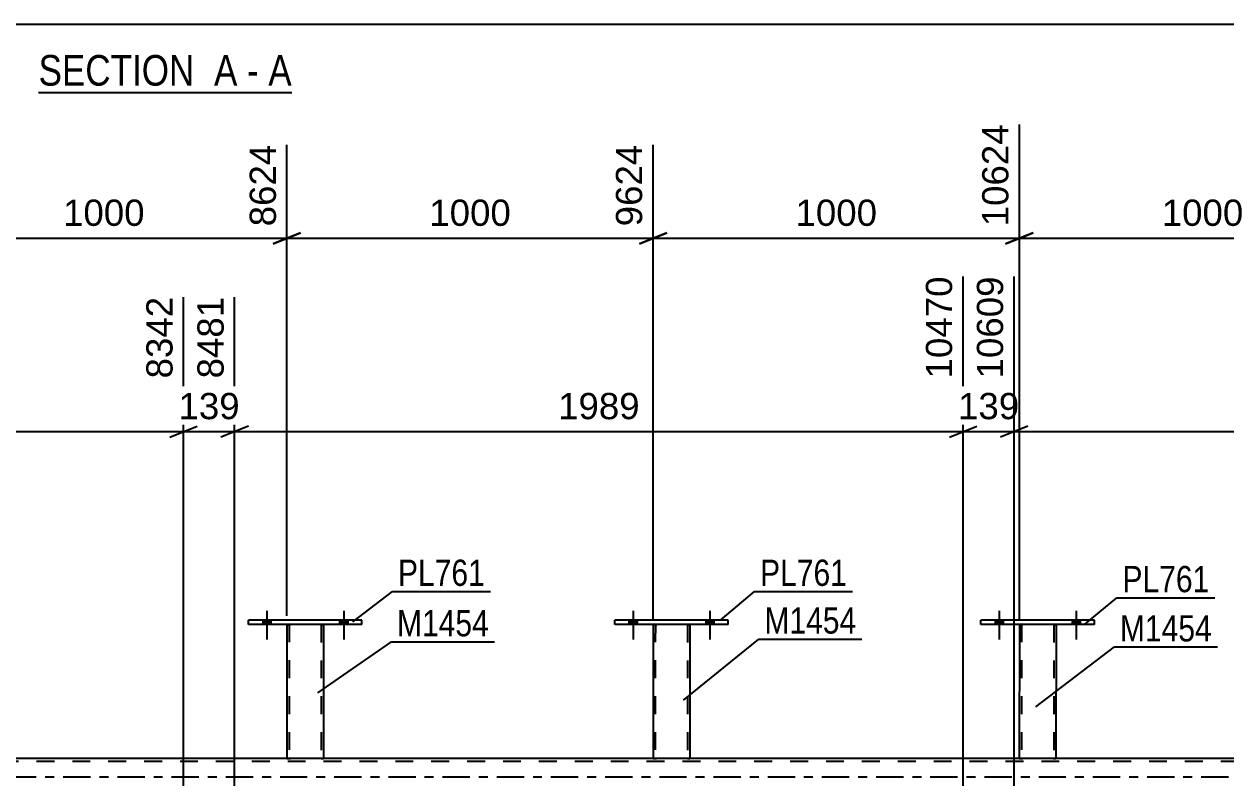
# Model space of a CAD drawing. Header units: millimetres. Extents: x 0 to 841, y 0 to 594.
# Drawn here: x 377.6 to 508.8, y 425.6 to 508.8 of the extents above; entities that cross this region are included whole.
import ezdxf

# ---------------------------------------------------------------- set-up
doc = ezdxf.new("R2010")
doc.units = ezdxf.units.MM
doc.linetypes.add('DXK_LINE_DOT2', pattern=[3.9198, 1.9599, -1.9599])
doc.linetypes.add('DXK_LINE_DOT3', pattern=[5.9187, 2.979, -0.9799, 0.9799, -0.9799])
doc.styles.add('Arial', font='ARIAL.TTF', dxfattribs={"height": 0.2})
doc.styles.add('Arial Narrow', font='ARIALN.TTF', dxfattribs={"height": 0.2})

# ---------------------------------------------------------------- blocks, each defined once
blk = doc.blocks.new('Unknown-317311778-12 - 1424')
at = {"color": 6, "linetype": 'Continuous'}
blk.add_line((379.16, 501.32), (406.81, 501.32), dxfattribs=at)
at = {"color": 0, "linetype": 'Continuous'}
for points in [[(397.27, 502.07), (397.27, 505.57), (379.16, 505.57), (379.16, 502.07)], [(400.87, 502.07), (400.87, 505.57), (398.32, 505.57), (398.32, 502.07)], [(403.2, 502.07), (403.2, 505.57), (401.92, 505.57), (401.92, 502.07)], [(406.81, 502.07), (406.81, 505.57), (404.25, 505.57), (404.25, 502.07)]]:
    blk.add_wipeout(points, dxfattribs=at)
at = {"color": 7, "linetype": 'Continuous', "style": 'Arial Narrow'}
for s, p in [('SECTION ', (379.16, 502.07)), ('A', (398.32, 502.07)), ('A', (404.25, 502.07)), ('-', (401.92, 502.07))]:
    blk.add_text(s, height=3.34, dxfattribs=at).set_placement(p)
blk = doc.blocks.new('Part-317311778-2520 - 2401')
at = {"color": 7, "linetype": 'DXK_LINE_DOT2'}
for p, q in [((710.15, 428.28), (74.08, 428.28)), ((410.28, 428.6), (406.28, 428.6)), ((450.27, 428.6), (446.27, 428.6)), ((490.27, 428.6), (486.27, 428.6))]:
    blk.add_line(p, q, dxfattribs=at)
at = {"color": 2, "linetype": 'Continuous'}
for p, q in [((406.28, 428.6), (370.28, 428.6)), ((446.27, 428.6), (410.28, 428.6)), ((486.27, 428.6), (450.27, 428.6)), ((526.27, 428.6), (490.27, 428.6))]:
    blk.add_line(p, q, dxfattribs=at)
at = {"color": 7, "linetype": 'DXK_LINE_DOT3'}
blk.add_line((74.08, 426.6), (719.95, 426.6), dxfattribs=at)
blk = doc.blocks.new('Bolt-317311778-2461 - 2401')
at = {"linetype": 'Continuous'}
for points in [[(483.64, 443.24), (484.52, 443.24), (484.52, 443.72), (483.64, 443.72)], [(492.04, 443.24), (492.92, 443.24), (492.92, 443.72), (492.04, 443.72)]]:
    blk.add_hatch(color=1, dxfattribs=at).paths.add_polyline_path(points)
at = {"color": 1, "linetype": 'Continuous'}
for p, q in [((483.64, 443.72), (483.64, 443.24)), ((484.08, 444.72), (484.08, 441.6)), ((484.52, 443.72), (484.52, 443.24)), ((492.04, 443.72), (492.04, 443.24)), ((492.48, 444.72), (492.48, 441.6)), ((492.92, 443.72), (492.92, 443.24))]:
    blk.add_line(p, q, dxfattribs=at)
blk = doc.blocks.new('Bolt-317311778-2462 - 2401')
at = {"linetype": 'Continuous'}
for points in [[(483.64, 443.24), (484.52, 443.24), (484.52, 443.72), (483.64, 443.72)], [(492.04, 443.24), (492.92, 443.24), (492.92, 443.72), (492.04, 443.72)]]:
    blk.add_hatch(color=1, dxfattribs=at).paths.add_polyline_path(points)
at = {"color": 1, "linetype": 'Continuous'}
for p, q in [((483.64, 443.72), (483.64, 443.24)), ((484.08, 444.72), (484.08, 441.6)), ((484.52, 443.72), (484.52, 443.24)), ((492.04, 443.72), (492.04, 443.24)), ((492.48, 444.72), (492.48, 441.6)), ((492.92, 443.72), (492.92, 443.24))]:
    blk.add_line(p, q, dxfattribs=at)
blk = doc.blocks.new('Bolt-317311778-2463 - 2401')
at = {"linetype": 'Continuous'}
for points in [[(443.64, 443.24), (444.52, 443.24), (444.52, 443.72), (443.64, 443.72)], [(452.04, 443.24), (452.92, 443.24), (452.92, 443.72), (452.04, 443.72)]]:
    blk.add_hatch(color=1, dxfattribs=at).paths.add_polyline_path(points)
at = {"color": 1, "linetype": 'Continuous'}
for p, q in [((443.64, 443.72), (443.64, 443.24)), ((444.08, 444.72), (444.08, 441.6)), ((444.52, 443.72), (444.52, 443.24)), ((452.04, 443.72), (452.04, 443.24)), ((452.48, 444.72), (452.48, 441.6)), ((452.92, 443.72), (452.92, 443.24))]:
    blk.add_line(p, q, dxfattribs=at)
blk = doc.blocks.new('Bolt-317311778-2464 - 2401')
at = {"linetype": 'Continuous'}
for points in [[(443.64, 443.24), (444.52, 443.24), (444.52, 443.72), (443.64, 443.72)], [(452.04, 443.24), (452.92, 443.24), (452.92, 443.72), (452.04, 443.72)]]:
    blk.add_hatch(color=1, dxfattribs=at).paths.add_polyline_path(points)
at = {"color": 1, "linetype": 'Continuous'}
for p, q in [((443.64, 443.72), (443.64, 443.24)), ((444.08, 444.72), (444.08, 441.6)), ((444.52, 443.72), (444.52, 443.24)), ((452.04, 443.72), (452.04, 443.24)), ((452.48, 444.72), (452.48, 441.6)), ((452.92, 443.72), (452.92, 443.24))]:
    blk.add_line(p, q, dxfattribs=at)
blk = doc.blocks.new('Bolt-317311778-2465 - 2401')
at = {"linetype": 'Continuous'}
for points in [[(403.64, 443.24), (404.52, 443.24), (404.52, 443.72), (403.64, 443.72)], [(412.04, 443.24), (412.92, 443.24), (412.92, 443.72), (412.04, 443.72)]]:
    blk.add_hatch(color=1, dxfattribs=at).paths.add_polyline_path(points)
at = {"color": 1, "linetype": 'Continuous'}
for p, q in [((403.64, 443.72), (403.64, 443.24)), ((404.08, 444.72), (404.08, 441.6)), ((404.52, 443.72), (404.52, 443.24)), ((412.04, 443.72), (412.04, 443.24)), ((412.48, 444.72), (412.48, 441.6)), ((412.92, 443.72), (412.92, 443.24))]:
    blk.add_line(p, q, dxfattribs=at)
blk = doc.blocks.new('Bolt-317311778-2466 - 2401')
at = {"linetype": 'Continuous'}
for points in [[(403.64, 443.24), (404.52, 443.24), (404.52, 443.72), (403.64, 443.72)], [(412.04, 443.24), (412.92, 443.24), (412.92, 443.72), (412.04, 443.72)]]:
    blk.add_hatch(color=1, dxfattribs=at).paths.add_polyline_path(points)
at = {"color": 1, "linetype": 'Continuous'}
for p, q in [((403.64, 443.72), (403.64, 443.24)), ((404.08, 444.72), (404.08, 441.6)), ((404.52, 443.72), (404.52, 443.24)), ((412.04, 443.72), (412.04, 443.24)), ((412.48, 444.72), (412.48, 441.6)), ((412.92, 443.72), (412.92, 443.24))]:
    blk.add_line(p, q, dxfattribs=at)
blk = doc.blocks.new('Part-317311778-2645 - 2401')
at = {"color": 2, "linetype": 'Continuous'}
for p, q in [((442.08, 443.24), (442.08, 443.72)), ((454.48, 443.72), (442.08, 443.72)), ((454.48, 443.24), (454.48, 443.72)), ((454.48, 443.24), (442.08, 443.24))]:
    blk.add_line(p, q, dxfattribs=at)
blk = doc.blocks.new('Part-317311778-2635 - 2401')
at = {"color": 2, "linetype": 'Continuous'}
for p, q in [((482.08, 443.24), (482.08, 443.72)), ((494.48, 443.72), (482.08, 443.72)), ((494.48, 443.24), (494.48, 443.72)), ((494.48, 443.24), (482.08, 443.24))]:
    blk.add_line(p, q, dxfattribs=at)
blk = doc.blocks.new('Part-317311778-2640 - 2401')
at = {"color": 2, "linetype": 'Continuous'}
for p, q in [((486.28, 443.24), (486.27, 428.6)), ((490.28, 443.24), (490.27, 428.6)), ((486.31, 428.6), (486.27, 428.6)), ((486.41, 428.6), (486.31, 428.6)), ((486.57, 428.6), (486.41, 428.6)), ((489.98, 428.6), (486.57, 428.6)), ((490.13, 428.6), (489.98, 428.6)), ((490.24, 428.6), (490.13, 428.6)), ((490.27, 428.6), (490.24, 428.6))]:
    blk.add_line(p, q, dxfattribs=at)
at = {"color": 7, "linetype": 'DXK_LINE_DOT2'}
for p, q in [((486.28, 443.25), (486.28, 443.25)), ((486.28, 443.25), (486.28, 443.24)), ((486.28, 443.24), (486.28, 443.25)), ((486.31, 443.25), (486.28, 443.25)), ((486.28, 443.25), (486.31, 443.25)), ((486.42, 443.25), (486.31, 443.25)), ((486.31, 443.25), (486.42, 443.25)), ((486.54, 443.25), (486.42, 443.25)), ((486.42, 443.25), (486.57, 443.25)), ((486.52, 443.25), (486.51, 428.6)), ((486.52, 443.25), (486.52, 443.25)), ((486.54, 443.25), (486.52, 443.25)), ((486.52, 443.25), (486.54, 443.25)), ((489.98, 443.24), (486.54, 443.25)), ((486.59, 443.25), (486.54, 443.25)), ((486.54, 443.25), (486.59, 443.25)), ((489.98, 443.24), (486.57, 443.25)), ((489.89, 443.24), (486.59, 443.25)), ((486.59, 443.25), (486.67, 443.25)), ((489.97, 443.24), (486.67, 443.25)), ((489.97, 443.24), (489.89, 443.24)), ((490.02, 443.24), (489.97, 443.24)), ((489.97, 443.24), (490.02, 443.24)), ((489.98, 443.24), (490.14, 443.24)), ((490.14, 443.24), (489.98, 443.24)), ((490.04, 443.24), (490.02, 443.24)), ((490.02, 443.24), (490.04, 443.24)), ((490.04, 443.24), (490.03, 428.6)), ((490.04, 443.24), (490.04, 443.24)), ((490.14, 443.24), (490.24, 443.24)), ((490.24, 443.24), (490.14, 443.24)), ((490.24, 443.24), (490.28, 443.24)), ((490.28, 443.24), (490.24, 443.24)), ((490.28, 443.24), (490.28, 443.24)), ((490.28, 443.24), (490.28, 443.24)), ((490.28, 443.24), (490.28, 443.24)), ((486.27, 428.6), (486.31, 428.6)), ((486.31, 428.6), (486.41, 428.6)), ((486.41, 428.6), (486.57, 428.6)), ((486.53, 428.6), (486.51, 428.6)), ((486.51, 428.6), (486.53, 428.6)), ((486.58, 428.6), (486.53, 428.6)), ((486.53, 428.6), (486.57, 428.6)), ((490.03, 428.6), (486.57, 428.6)), ((486.57, 428.6), (486.58, 428.6)), ((489.88, 428.6), (486.58, 428.6)), ((486.58, 428.6), (486.66, 428.6)), ((489.96, 428.6), (486.66, 428.6)), ((489.96, 428.6), (489.88, 428.6)), ((490.01, 428.6), (489.96, 428.6)), ((489.96, 428.6), (490.01, 428.6)), ((490.03, 428.6), (490.01, 428.6)), ((490.01, 428.6), (490.03, 428.6)), ((490.03, 428.6), (490.13, 428.6)), ((490.13, 428.6), (490.24, 428.6)), ((490.24, 428.6), (490.27, 428.6))]:
    blk.add_line(p, q, dxfattribs=at)
blk = doc.blocks.new('Part-317311778-2650 - 2401')
at = {"color": 2, "linetype": 'Continuous'}
for p, q in [((446.28, 443.24), (446.27, 428.6)), ((450.28, 443.24), (450.27, 428.6)), ((446.31, 428.6), (446.27, 428.6)), ((446.41, 428.6), (446.31, 428.6)), ((446.57, 428.6), (446.41, 428.6)), ((449.98, 428.6), (446.57, 428.6)), ((450.13, 428.6), (449.98, 428.6)), ((450.24, 428.6), (450.13, 428.6)), ((450.27, 428.6), (450.24, 428.6))]:
    blk.add_line(p, q, dxfattribs=at)
at = {"color": 7, "linetype": 'DXK_LINE_DOT2'}
for p, q in [((446.28, 443.25), (446.28, 443.25)), ((446.28, 443.25), (446.28, 443.24)), ((446.28, 443.24), (446.28, 443.25)), ((446.31, 443.25), (446.28, 443.25)), ((446.28, 443.25), (446.31, 443.25)), ((446.42, 443.25), (446.31, 443.25)), ((446.31, 443.25), (446.42, 443.25)), ((446.54, 443.25), (446.42, 443.25)), ((446.42, 443.25), (446.57, 443.25)), ((446.52, 443.25), (446.51, 428.6)), ((446.52, 443.25), (446.52, 443.25)), ((446.54, 443.25), (446.52, 443.25)), ((446.52, 443.25), (446.54, 443.25)), ((449.98, 443.24), (446.54, 443.25)), ((446.59, 443.25), (446.54, 443.25)), ((446.54, 443.25), (446.59, 443.25)), ((449.98, 443.24), (446.57, 443.25)), ((449.89, 443.24), (446.59, 443.25)), ((446.59, 443.25), (446.67, 443.25)), ((449.97, 443.24), (446.67, 443.25)), ((449.97, 443.24), (449.89, 443.24)), ((450.02, 443.24), (449.97, 443.24)), ((449.97, 443.24), (450.02, 443.24)), ((449.98, 443.24), (450.14, 443.24)), ((450.14, 443.24), (449.98, 443.24)), ((450.04, 443.24), (450.02, 443.24)), ((450.02, 443.24), (450.04, 443.24)), ((450.04, 443.24), (450.03, 428.6)), ((450.04, 443.24), (450.04, 443.24)), ((450.14, 443.24), (450.24, 443.24)), ((450.24, 443.24), (450.14, 443.24)), ((450.24, 443.24), (450.28, 443.24)), ((450.28, 443.24), (450.24, 443.24)), ((450.28, 443.24), (450.28, 443.24)), ((450.28, 443.24), (450.28, 443.24)), ((450.28, 443.24), (450.28, 443.24)), ((446.27, 428.6), (446.31, 428.6)), ((446.31, 428.6), (446.41, 428.6)), ((446.41, 428.6), (446.57, 428.6)), ((446.53, 428.6), (446.51, 428.6)), ((446.51, 428.6), (446.53, 428.6)), ((446.58, 428.6), (446.53, 428.6)), ((446.53, 428.6), (446.58, 428.6)), ((450.03, 428.6), (446.57, 428.6)), ((449.89, 428.6), (446.58, 428.6)), ((446.58, 428.6), (446.66, 428.6)), ((450.02, 428.6), (446.66, 428.6)), ((449.96, 428.6), (449.89, 428.6)), ((450.02, 428.6), (449.96, 428.6)), ((450.03, 428.6), (450.02, 428.6)), ((450.02, 428.6), (450.03, 428.6)), ((450.03, 428.6), (450.13, 428.6)), ((450.13, 428.6), (450.24, 428.6)), ((450.24, 428.6), (450.27, 428.6))]:
    blk.add_line(p, q, dxfattribs=at)
blk = doc.blocks.new('Part-317311778-2655 - 2401')
at = {"color": 2, "linetype": 'Continuous'}
for p, q in [((402.08, 443.24), (402.08, 443.72)), ((414.48, 443.72), (402.08, 443.72)), ((414.48, 443.24), (414.48, 443.72)), ((414.48, 443.24), (402.08, 443.24))]:
    blk.add_line(p, q, dxfattribs=at)
blk = doc.blocks.new('Part-317311778-2660 - 2401')
at = {"color": 7, "linetype": 'DXK_LINE_DOT2'}
for p, q in [((406.28, 443.25), (406.28, 443.25)), ((406.28, 443.25), (406.28, 443.24)), ((406.28, 443.24), (406.28, 443.25)), ((406.32, 443.25), (406.28, 443.25)), ((406.28, 443.25), (406.32, 443.25)), ((406.42, 443.25), (406.32, 443.25)), ((406.32, 443.25), (406.42, 443.25)), ((406.54, 443.25), (406.42, 443.25)), ((406.42, 443.25), (406.58, 443.25)), ((406.52, 443.25), (406.52, 443.25)), ((406.52, 443.25), (406.52, 428.6)), ((406.54, 443.25), (406.52, 443.25)), ((406.52, 443.25), (406.54, 443.25)), ((409.98, 443.24), (406.54, 443.25)), ((406.59, 443.25), (406.54, 443.25)), ((406.54, 443.25), (406.59, 443.25)), ((409.98, 443.24), (406.58, 443.25)), ((409.89, 443.24), (406.59, 443.25)), ((406.59, 443.25), (406.67, 443.25)), ((409.97, 443.24), (406.67, 443.25)), ((409.97, 443.24), (409.89, 443.24)), ((410.02, 443.24), (409.97, 443.24)), ((409.97, 443.24), (410.02, 443.24)), ((409.98, 443.24), (410.14, 443.24)), ((410.14, 443.24), (409.98, 443.24)), ((410.04, 443.24), (410.02, 443.24)), ((410.02, 443.24), (410.04, 443.24)), ((410.04, 443.24), (410.04, 443.24)), ((410.04, 443.24), (410.04, 428.6)), ((410.14, 443.24), (410.24, 443.24)), ((410.24, 443.24), (410.14, 443.24)), ((410.24, 443.24), (410.28, 443.24)), ((410.28, 443.24), (410.24, 443.24)), ((410.28, 443.24), (410.28, 443.24)), ((410.28, 443.24), (410.28, 443.24)), ((410.28, 443.24), (410.28, 443.24)), ((406.28, 428.6), (406.31, 428.6)), ((406.31, 428.6), (406.42, 428.6)), ((406.42, 428.6), (406.57, 428.6)), ((406.53, 428.6), (406.52, 428.6)), ((406.52, 428.6), (406.53, 428.6)), ((406.59, 428.6), (406.53, 428.6)), ((406.53, 428.6), (406.57, 428.6)), ((410.04, 428.6), (406.57, 428.6)), ((406.57, 428.6), (406.59, 428.6)), ((409.89, 428.6), (406.59, 428.6)), ((406.59, 428.6), (406.66, 428.6)), ((410.02, 428.6), (406.66, 428.6)), ((409.97, 428.6), (409.89, 428.6)), ((410.02, 428.6), (409.97, 428.6)), ((410.04, 428.6), (410.02, 428.6)), ((410.02, 428.6), (410.04, 428.6)), ((410.04, 428.6), (410.14, 428.6)), ((410.14, 428.6), (410.24, 428.6)), ((410.24, 428.6), (410.28, 428.6))]:
    blk.add_line(p, q, dxfattribs=at)
at = {"color": 2, "linetype": 'Continuous'}
for p, q in [((406.28, 443.24), (406.28, 428.6)), ((410.28, 443.24), (410.28, 428.6)), ((406.31, 428.6), (406.28, 428.6)), ((406.42, 428.6), (406.31, 428.6)), ((406.57, 428.6), (406.42, 428.6)), ((409.98, 428.6), (406.57, 428.6)), ((410.14, 428.6), (409.98, 428.6)), ((410.24, 428.6), (410.14, 428.6)), ((410.28, 428.6), (410.24, 428.6))]:
    blk.add_line(p, q, dxfattribs=at)
blk = doc.blocks.new('StraightDimension-317311778-3456 - 2401')
at = {"color": 7, "linetype": 'Continuous'}
for p, q in [((406.28, 444.18), (406.28, 495.6)), ((446.28, 443.67), (446.28, 495.6)), ((407.78, 486.01), (404.78, 484.81)), ((444.78, 484.81), (447.78, 486.01)), ((406.28, 485.41), (446.28, 485.41))]:
    blk.add_line(p, q, dxfattribs=at)
at = {"color": 0}
blk.add_wipeout([(431.33, 486.16), (431.33, 490.36), (421.23, 490.36), (421.23, 486.16)], dxfattribs=at)
at = {"color": 3, "style": 'Arial'}
blk.add_text('1000', height=2.865, dxfattribs=at).set_placement((421.83, 486.76))
at = {"color": 0, "linetype": 'Continuous'}
blk.add_wipeout([(445.68, 496.2), (441.48, 496.2), (441.48, 486.11), (445.68, 486.11)], dxfattribs=at)
at = {"color": 3, "linetype": 'Continuous', "style": 'Arial'}
blk.add_text('9624', height=2.865, rotation=90.0002, dxfattribs=at).set_placement((445.08, 486.71))
blk = doc.blocks.new('StraightDimension-317311778-3472 - 2401')
at = {"color": 7, "linetype": 'Continuous'}
for p, q in [((486.28, 443.66), (486.28, 497.83)), ((526.28, 442.95), (526.28, 497.83)), ((487.78, 486.01), (484.78, 484.81)), ((524.78, 484.81), (527.78, 486.01)), ((486.28, 485.41), (526.28, 485.41))]:
    blk.add_line(p, q, dxfattribs=at)
at = {"color": 0}
blk.add_wipeout([(511.32, 486.16), (511.32, 490.36), (501.23, 490.36), (501.23, 486.16)], dxfattribs=at)
at = {"color": 3, "style": 'Arial'}
blk.add_text('1000', height=2.865, dxfattribs=at).set_placement((501.83, 486.76))
at = {"color": 0, "linetype": 'Continuous'}
blk.add_wipeout([(525.68, 498.43), (521.48, 498.43), (521.48, 486.11), (525.68, 486.11)], dxfattribs=at)
at = {"color": 3, "linetype": 'Continuous', "style": 'Arial'}
blk.add_text('11624', height=2.865, rotation=90.0002, dxfattribs=at).set_placement((525.08, 486.71))
blk = doc.blocks.new('StraightDimension-317311778-3773 - 2401')
at = {"color": 7, "linetype": 'Continuous'}
for p, q in [((480.13, 425.6), (480.13, 481.22)), ((400.57, 425.6), (400.57, 478.99)), ((402.07, 464.9), (399.07, 463.7)), ((478.63, 463.7), (481.63, 464.9)), ((400.57, 464.3), (480.13, 464.3))]:
    blk.add_line(p, q, dxfattribs=at)
at = {"color": 0}
blk.add_wipeout([(445.39, 465.05), (445.39, 469.25), (435.3, 469.25), (435.3, 465.05)], dxfattribs=at)
at = {"color": 3, "style": 'Arial'}
blk.add_text('1989', height=2.865, dxfattribs=at).set_placement((435.9, 465.65))
at = {"color": 0, "linetype": 'Continuous'}
blk.add_wipeout([(479.53, 481.82), (475.33, 481.82), (475.33, 469.5), (479.53, 469.5)], dxfattribs=at)
at = {"color": 3, "linetype": 'Continuous', "style": 'Arial'}
blk.add_text('10470', height=2.865, rotation=90.0002, dxfattribs=at).set_placement((478.93, 470.1))
blk = doc.blocks.new('StraightDimension-317311778-3751 - 2401')
at = {"color": 7, "linetype": 'Continuous'}
for p, q in [((480.13, 425.6), (480.13, 481.22)), ((485.7, 425.6), (485.7, 481.22)), ((478.63, 463.7), (481.63, 464.9)), ((487.2, 464.9), (484.2, 463.7)), ((480.13, 464.3), (485.7, 464.3))]:
    blk.add_line(p, q, dxfattribs=at)
at = {"color": 0}
blk.add_wipeout([(486.85, 465.05), (486.85, 469.25), (478.98, 469.25), (478.98, 465.05)], dxfattribs=at)
at = {"color": 3, "style": 'Arial'}
blk.add_text('139', height=2.865, dxfattribs=at).set_placement((479.58, 465.65))
at = {"color": 0, "linetype": 'Continuous'}
blk.add_wipeout([(485.1, 481.82), (480.9, 481.82), (480.9, 469.5), (485.1, 469.5)], dxfattribs=at)
at = {"color": 3, "linetype": 'Continuous', "style": 'Arial'}
blk.add_text('10609', height=2.865, rotation=90.0002, dxfattribs=at).set_placement((484.5, 470.1))
blk = doc.blocks.new('StraightDimension-317311778-3448 - 2401')
at = {"color": 7, "linetype": 'Continuous'}
for p, q in [((366.28, 444.18), (366.28, 495.6)), ((406.28, 444.18), (406.28, 495.6)), ((367.78, 486.01), (364.78, 484.81)), ((404.78, 484.81), (407.78, 486.01)), ((366.28, 485.41), (406.28, 485.41))]:
    blk.add_line(p, q, dxfattribs=at)
at = {"color": 0}
blk.add_wipeout([(391.33, 486.16), (391.33, 490.36), (381.23, 490.36), (381.23, 486.16)], dxfattribs=at)
at = {"color": 3, "style": 'Arial'}
blk.add_text('1000', height=2.865, dxfattribs=at).set_placement((381.83, 486.76))
at = {"color": 0, "linetype": 'Continuous'}
blk.add_wipeout([(405.68, 496.2), (401.48, 496.2), (401.48, 486.11), (405.68, 486.11)], dxfattribs=at)
at = {"color": 3, "linetype": 'Continuous', "style": 'Arial'}
blk.add_text('8624', height=2.865, rotation=90.0002, dxfattribs=at).set_placement((405.08, 486.71))
blk = doc.blocks.new('StraightDimension-317311778-3464 - 2401')
at = {"color": 7, "linetype": 'Continuous'}
for p, q in [((486.28, 443.66), (486.28, 497.83)), ((446.28, 443.67), (446.28, 495.6)), ((447.78, 486.01), (444.78, 484.81)), ((484.78, 484.81), (487.78, 486.01)), ((446.28, 485.41), (486.28, 485.41))]:
    blk.add_line(p, q, dxfattribs=at)
at = {"color": 0}
blk.add_wipeout([(471.32, 486.16), (471.32, 490.36), (461.23, 490.36), (461.23, 486.16)], dxfattribs=at)
at = {"color": 3, "style": 'Arial'}
blk.add_text('1000', height=2.865, dxfattribs=at).set_placement((461.83, 486.76))
at = {"color": 0, "linetype": 'Continuous'}
blk.add_wipeout([(485.68, 498.43), (481.48, 498.43), (481.48, 486.11), (485.68, 486.11)], dxfattribs=at)
at = {"color": 3, "linetype": 'Continuous', "style": 'Arial'}
blk.add_text('10624', height=2.865, rotation=90.0002, dxfattribs=at).set_placement((485.08, 486.71))
blk = doc.blocks.new('StraightDimension-317311778-3614 - 2401')
at = {"color": 7, "linetype": 'Continuous'}
for p, q in [((315.43, 425.6), (315.43, 478.99)), ((394.99, 425.6), (394.99, 478.99)), ((316.93, 464.9), (313.93, 463.7)), ((393.49, 463.7), (396.49, 464.9)), ((315.43, 464.3), (394.99, 464.3))]:
    blk.add_line(p, q, dxfattribs=at)
at = {"color": 0}
blk.add_wipeout([(360.26, 465.05), (360.26, 469.25), (350.16, 469.25), (350.16, 465.05)], dxfattribs=at)
at = {"color": 3, "style": 'Arial'}
blk.add_text('1989', height=2.865, dxfattribs=at).set_placement((350.76, 465.65))
at = {"color": 0, "linetype": 'Continuous'}
blk.add_wipeout([(394.39, 479.59), (390.19, 479.59), (390.19, 469.5), (394.39, 469.5)], dxfattribs=at)
at = {"color": 3, "linetype": 'Continuous', "style": 'Arial'}
blk.add_text('8342', height=2.865, rotation=90.0002, dxfattribs=at).set_placement((393.79, 470.1))
blk = doc.blocks.new('StraightDimension-317311778-3636 - 2401')
at = {"color": 7, "linetype": 'Continuous'}
for p, q in [((394.99, 425.6), (394.99, 478.99)), ((400.57, 425.6), (400.57, 478.99)), ((393.49, 463.7), (396.49, 464.9)), ((402.07, 464.9), (399.07, 463.7)), ((394.99, 464.3), (400.57, 464.3))]:
    blk.add_line(p, q, dxfattribs=at)
at = {"color": 0}
blk.add_wipeout([(401.71, 465.05), (401.71, 469.25), (393.84, 469.25), (393.84, 465.05)], dxfattribs=at)
at = {"color": 3, "style": 'Arial'}
blk.add_text('139', height=2.865, dxfattribs=at).set_placement((394.44, 465.65))
at = {"color": 0, "linetype": 'Continuous'}
blk.add_wipeout([(399.97, 479.59), (395.77, 479.59), (395.77, 469.5), (399.97, 469.5)], dxfattribs=at)
at = {"color": 3, "linetype": 'Continuous', "style": 'Arial'}
blk.add_text('8481', height=2.865, rotation=90.0002, dxfattribs=at).set_placement((399.37, 470.1))
blk = doc.blocks.new('StraightDimension-317311778-3733 - 2401')
at = {"color": 7, "linetype": 'Continuous'}
for p, q in [((485.7, 425.6), (485.7, 481.22)), ((565.26, 425.6), (565.26, 481.22)), ((487.2, 464.9), (484.2, 463.7)), ((563.76, 463.7), (566.76, 464.9)), ((485.7, 464.3), (565.26, 464.3))]:
    blk.add_line(p, q, dxfattribs=at)
at = {"color": 0}
blk.add_wipeout([(530.53, 465.05), (530.53, 469.25), (520.43, 469.25), (520.43, 465.05)], dxfattribs=at)
at = {"color": 3, "style": 'Arial'}
blk.add_text('1989', height=2.865, dxfattribs=at).set_placement((521.03, 465.65))
at = {"color": 0, "linetype": 'Continuous'}
blk.add_wipeout([(564.66, 481.82), (560.46, 481.82), (560.46, 469.5), (564.66, 469.5)], dxfattribs=at)
at = {"color": 3, "linetype": 'Continuous', "style": 'Arial'}
blk.add_text('12598', height=2.865, rotation=90.0002, dxfattribs=at).set_placement((564.06, 470.1))
blk = doc.blocks.new('StraightDimension-317311778-2319 - 1424')
at = {"color": 7, "linetype": 'Continuous'}
blk.add_line((76.96, 508.79), (710.15, 508.79), dxfattribs=at)
blk = doc.blocks.new('Mark-317311778-2631 - 2401')
at = {"color": 0}
blk.add_wipeout([(507.04, 446.76), (507.04, 449.76), (497.54, 449.76), (497.54, 446.76)], dxfattribs=at)
blk.add_wipeout([(507.04, 446.76), (507.04, 449.76), (497.54, 449.76), (497.54, 446.76)], dxfattribs=at)
at = {"color": 30, "linetype": 'Continuous'}
for p, q in [((493.4, 443.24), (496.94, 446.16)), ((496.94, 446.16), (507.64, 446.16))]:
    blk.add_line(p, q, dxfattribs=at)
at = {"color": 3, "style": 'Arial Narrow'}
blk.add_text('PL761', height=2.863, dxfattribs=at).set_placement((497.54, 446.76))
blk = doc.blocks.new('Mark-317311778-2636 - 2401')
at = {"color": 0}
blk.add_wipeout([(507.32, 441.38), (507.32, 444.38), (497.26, 444.38), (497.26, 441.38)], dxfattribs=at)
blk.add_wipeout([(507.32, 441.38), (507.32, 444.38), (497.26, 444.38), (497.26, 441.38)], dxfattribs=at)
at = {"color": 30, "linetype": 'Continuous'}
for p, q in [((488.06, 434.26), (496.66, 440.78)), ((496.66, 440.78), (507.92, 440.78))]:
    blk.add_line(p, q, dxfattribs=at)
at = {"color": 3, "style": 'Arial Narrow'}
blk.add_text('M1454', height=2.863, dxfattribs=at).set_placement((497.26, 441.38))
blk = doc.blocks.new('Mark-317311778-2641 - 2401')
at = {"color": 0}
blk.add_wipeout([(467.47, 447.45), (467.47, 450.45), (457.96, 450.45), (457.96, 447.45)], dxfattribs=at)
blk.add_wipeout([(467.47, 447.45), (467.47, 450.45), (457.96, 450.45), (457.96, 447.45)], dxfattribs=at)
at = {"color": 30, "linetype": 'Continuous'}
for p, q in [((453.62, 443.72), (457.36, 446.85)), ((457.36, 446.85), (468.07, 446.85))]:
    blk.add_line(p, q, dxfattribs=at)
at = {"color": 3, "style": 'Arial Narrow'}
blk.add_text('PL761', height=2.863, dxfattribs=at).set_placement((457.96, 447.45))
blk = doc.blocks.new('Mark-317311778-2646 - 2401')
at = {"color": 0}
blk.add_wipeout([(468.48, 442.24), (468.48, 445.24), (458.43, 445.24), (458.43, 442.24)], dxfattribs=at)
blk.add_wipeout([(468.48, 442.24), (468.48, 445.24), (458.43, 445.24), (458.43, 442.24)], dxfattribs=at)
at = {"color": 30, "linetype": 'Continuous'}
for p, q in [((449.59, 434.96), (457.83, 441.64)), ((457.83, 441.64), (469.08, 441.64))]:
    blk.add_line(p, q, dxfattribs=at)
at = {"color": 3, "style": 'Arial Narrow'}
blk.add_text('M1454', height=2.863, dxfattribs=at).set_placement((458.43, 442.24))
blk = doc.blocks.new('Mark-317311778-2651 - 2401')
at = {"color": 0}
blk.add_wipeout([(427.91, 447.45), (427.91, 450.45), (418.41, 450.45), (418.41, 447.45)], dxfattribs=at)
blk.add_wipeout([(427.91, 447.45), (427.91, 450.45), (418.41, 450.45), (418.41, 447.45)], dxfattribs=at)
at = {"color": 30, "linetype": 'Continuous'}
for p, q in [((413.47, 443.54), (417.81, 446.85)), ((417.81, 446.85), (428.51, 446.85))]:
    blk.add_line(p, q, dxfattribs=at)
at = {"color": 3, "style": 'Arial Narrow'}
blk.add_text('PL761', height=2.863, dxfattribs=at).set_placement((418.41, 447.45))
blk = doc.blocks.new('Mark-317311778-2656 - 2401')
at = {"color": 0}
blk.add_wipeout([(428.36, 441.94), (428.36, 444.94), (418.3, 444.94), (418.3, 441.94)], dxfattribs=at)
blk.add_wipeout([(428.36, 441.94), (428.36, 444.94), (418.3, 444.94), (418.3, 441.94)], dxfattribs=at)
at = {"color": 30, "linetype": 'Continuous'}
for p, q in [((409.67, 435.76), (417.7, 441.34)), ((417.7, 441.34), (428.96, 441.34))]:
    blk.add_line(p, q, dxfattribs=at)
at = {"color": 3, "style": 'Arial Narrow'}
blk.add_text('M1454', height=2.863, dxfattribs=at).set_placement((418.3, 441.94))

msp = doc.modelspace()

# ---------------------------------------------------------------- block references
for name in ['StraightDimension-317311778-2319 - 1424', 'Unknown-317311778-12 - 1424', 'Part-317311778-2655 - 2401', 'Bolt-317311778-2465 - 2401', 'Bolt-317311778-2466 - 2401', 'Part-317311778-2645 - 2401', 'Bolt-317311778-2463 - 2401', 'Bolt-317311778-2464 - 2401', 'Part-317311778-2635 - 2401', 'Bolt-317311778-2461 - 2401', 'Bolt-317311778-2462 - 2401', 'Part-317311778-2660 - 2401', 'Part-317311778-2650 - 2401', 'Part-317311778-2640 - 2401', 'Part-317311778-2520 - 2401']:
    msp.add_blockref(name, (0, 0))

# ---------------------------------------------------------------- next in the draw order: block references
for name in ['StraightDimension-317311778-3472 - 2401', 'StraightDimension-317311778-3456 - 2401']:
    msp.add_blockref(name, (0, 0))

# ---------------------------------------------------------------- next in the draw order: block references
msp.add_blockref('StraightDimension-317311778-3773 - 2401', (0, 0))

# ---------------------------------------------------------------- next in the draw order: block references
for name in ['StraightDimension-317311778-3448 - 2401', 'StraightDimension-317311778-3751 - 2401', 'Mark-317311778-2651 - 2401']:
    msp.add_blockref(name, (0, 0))

# ---------------------------------------------------------------- next in the draw order: block references
for name in ['StraightDimension-317311778-3464 - 2401', 'StraightDimension-317311778-3614 - 2401', 'Mark-317311778-2656 - 2401']:
    msp.add_blockref(name, (0, 0))

# ---------------------------------------------------------------- next in the draw order: block references
for name in ['StraightDimension-317311778-3733 - 2401', 'StraightDimension-317311778-3636 - 2401', 'Mark-317311778-2641 - 2401']:
    msp.add_blockref(name, (0, 0))

# ---------------------------------------------------------------- next in the draw order: block references
for name in ['Mark-317311778-2631 - 2401', 'Mark-317311778-2646 - 2401']:
    msp.add_blockref(name, (0, 0))

# ---------------------------------------------------------------- next in the draw order: block references
msp.add_blockref('Mark-317311778-2636 - 2401', (0, 0))

doc.saveas('drawing.dxf')
